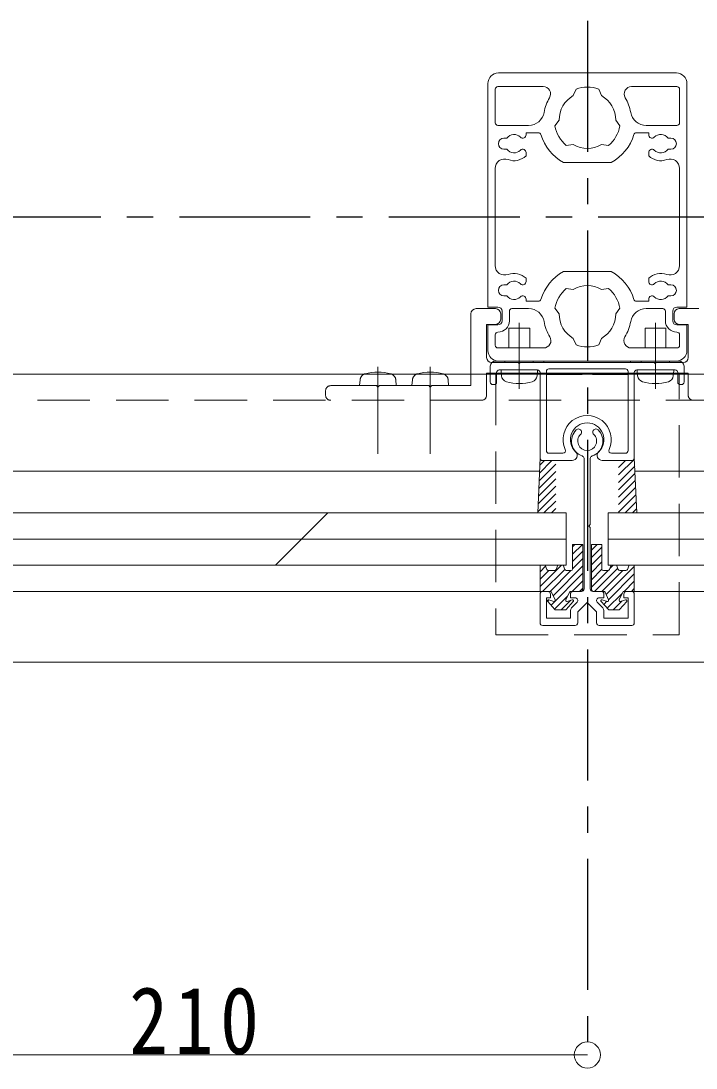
# Model space of a CAD drawing. Units: millimetres, scale not verified. Extents: x -1050 to 1050, y -742 to 742.
# Drawn here: x -110.2 to 18.8, y -414.3 to -214.4 of the extents above; entities that cross this region are included whole.
import ezdxf

# ---------------------------------------------------------------- set-up
doc = ezdxf.new("R2010")
doc.units = ezdxf.units.MM
doc.header["$LTSCALE"] = 5
doc.linetypes.add('CHAIN1', pattern=[8, 5, -1, 1, -1])
doc.linetypes.add('DASHED2', pattern=[3, 2, -1])
doc.layers.add('0-0_通り芯', color=7, linetype='CHAIN1')
for name, color, linetype, lineweight in [('0-3_寸法', 54, 'Continuous', 20), ('0-4_手摺部材', 92, 'Continuous', 20), ('0-7_ガラス', 6, 'Continuous', 20), ('0-8_その他', 11, 'Continuous', 20), ('0-A_支柱', 6, 'Continuous', 20), ('0-B_足元', 4, 'Continuous', 20)]:
    doc.layers.add(name, color=color, linetype=linetype, lineweight=lineweight)
doc.styles.add('ＭＳ ゴシック', font='')
doc.styles.get('ＭＳ ゴシック').set_extended_font_data('MS Gothic')

# ---------------------------------------------------------------- blocks, each defined once
blk = doc.blocks.new('dimension_origin')
at = {"color": 0, "linetype": 'Continuous', "lineweight": -2}
blk.add_circle((0, 0), 1.25, dxfattribs=at)

msp = doc.modelspace()

# ---------------------------------------------------------------- linework, layer by layer
at = {"layer": '0-0_通り芯'}
for p, q in [((-1.98, -214.355), (-1.98, -411.793)), ((905.098, -251.793), (-277.5, -251.793))]:
    msp.add_line(p, q, dxfattribs=at)
at = {"layer": '0-0_通り芯', "linetype": 'DASHED2'}
for p, q in [((-9.78, -281.793), (-20.48, -281.793)), ((16.52, -281.793), (5.82, -281.793))]:
    msp.add_line(p, q, dxfattribs=at)
at = {"layer": '0-0_通り芯', "linetype": 'Continuous'}
for p, q in [((-18.41, -281.793), (-19.28, -281.793)), ((-10.98, -281.793), (-11.55, -281.793)), ((5.82, -281.793), (-9.78, -281.793)), ((-9.78, -281.793), (-2.98, -281.793)), ((-0.98, -281.793), (5.82, -281.793)), ((7.59, -281.793), (7.02, -281.793)), ((15.32, -281.793), (14.45, -281.793)), ((17.27, -281.793), (16.52, -281.793))]:
    msp.add_line(p, q, dxfattribs=at)
at = {"layer": '0-3_寸法'}
msp.add_line((-151.98, -411.793), (-1.98, -411.793), dxfattribs=at)
at = {"layer": '0-4_手摺部材'}
for p, q in [((-23.23, -269.293), (-19.53, -269.293)), ((19.27, -269.293), (15.57, -269.293)), ((-24.23, -281.793), (-24.23, -270.293)), ((-18.53, -270.293), (-18.53, -271.293)), ((14.57, -270.293), (14.57, -271.293)), ((-19.53, -272.293), (-21.23, -272.293)), ((-21.23, -272.293), (-21.23, -278.593)), ((-16.98, -272.993), (-12.98, -272.993)), ((-16.98, -276.793), (-16.98, -272.993)), ((-12.98, -272.993), (-12.98, -276.793)), ((9.02, -272.993), (13.02, -272.993)), ((9.02, -276.793), (9.02, -272.993)), ((13.02, -272.993), (13.02, -276.793)), ((15.57, -272.293), (17.27, -272.293)), ((17.27, -272.293), (17.27, -278.593)), ((-20.23, -279.593), (16.27, -279.593)), ((-17.721, -279.293), (-19.521, -279.293)), ((-17.721, -279.293), (-17.721, -279.593)), ((-17.721, -279.593), (-15.221, -279.593)), ((-15.021, -279.793), (-15.221, -279.593)), ((-15.021, -279.793), (-14.821, -279.593)), ((-14.821, -279.593), (-12.321, -279.593)), ((-12.321, -279.293), (-10.321, -279.293)), ((-12.321, -279.593), (-12.321, -279.293)), ((-10.321, -279.293), (-10.321, -279.593)), ((-10.321, -279.593), (6.279, -279.593)), ((6.279, -279.293), (6.279, -279.593)), ((8.279, -279.293), (6.279, -279.293)), ((8.279, -279.593), (8.279, -279.293)), ((10.779, -279.593), (8.279, -279.593)), ((10.979, -279.793), (10.779, -279.593)), ((10.979, -279.793), (11.179, -279.593)), ((13.679, -279.593), (11.179, -279.593)), ((13.679, -279.293), (13.679, -279.593)), ((13.679, -279.293), (15.479, -279.293)), ((98.02, -281.793), (-181.98, -281.793)), ((-21.23, -281.593), (17.27, -281.593)), ((-21.23, -281.793), (-21.23, -281.593)), ((-20.521, -280.293), (-20.521, -283.293)), ((-19.321, -283.293), (-19.321, -281.493)), ((-18.821, -280.993), (-11.521, -280.993)), ((-11.48, -280.993), (-18.48, -280.993)), ((-11.021, -297.793), (-11.021, -281.493)), ((-9.821, -281.293), (-9.821, -296.393)), ((-9.321, -280.793), (5.279, -280.793)), ((5.779, -281.293), (5.779, -296.393)), ((6.979, -297.793), (6.979, -281.493)), ((14.779, -280.993), (7.479, -280.993)), ((14.52, -280.993), (7.52, -280.993)), ((15.279, -283.293), (15.279, -281.493)), ((16.479, -280.293), (16.479, -283.293)), ((17.27, -281.593), (17.27, -281.793)), ((-20.021, -283.793), (-19.821, -283.793)), ((15.979, -283.793), (15.779, -283.793)), ((-6.668, -296.893), (-9.321, -296.893)), ((-2.621, -297.898), (-2.621, -322.796)), ((-1.421, -297.898), (-1.421, -310.496)), ((2.627, -296.893), (5.279, -296.893)), ((-10.521, -298.293), (-4.891, -298.293)), ((6.479, -298.293), (0.85, -298.293)), ((-11.129, -300.293), (-200.48, -300.293)), ((98.02, -300.293), (7.088, -300.293)), ((-1.721, -310.796), (-1.421, -310.496)), ((-1.721, -310.796), (-1.421, -311.096)), ((-1.421, -311.096), (-1.421, -322.796)), ((-223.483, -323.296), (-11.021, -323.296)), ((-11.021, -323.796), (-11.021, -329.296)), ((-10.521, -323.296), (-9.521, -323.296)), ((-9.021, -323.796), (-9.021, -324.496)), ((-5.221, -323.796), (-5.221, -324.496)), ((-4.721, -323.296), (-3.121, -323.296)), ((0.679, -323.296), (-0.921, -323.296)), ((1.179, -323.796), (1.179, -324.496)), ((4.979, -323.796), (4.979, -324.496)), ((6.479, -323.296), (5.479, -323.296)), ((6.979, -323.296), (98.02, -323.296)), ((6.979, -323.796), (6.979, -329.296)), ((-9.821, -324.496), (-9.021, -324.496)), ((-5.221, -324.496), (-4.308, -324.496)), ((-4.811, -326.206), (-3.954, -325.349)), ((-3.821, -327.196), (-2.021, -325.396)), ((-0.221, -327.196), (-2.021, -325.396)), ((0.769, -326.206), (-0.087, -325.349)), ((1.179, -324.496), (0.266, -324.496)), ((5.779, -324.496), (4.979, -324.496)), ((-5.221, -327.196), (-5.221, -328.396)), ((-3.821, -327.196), (-3.821, -329.296)), ((-0.221, -327.196), (-0.221, -329.296)), ((1.179, -327.196), (1.179, -328.396)), ((-10.521, -329.796), (-4.321, -329.796)), ((6.479, -329.796), (0.279, -329.796)), ((98.02, -336.793), (-236.98, -336.793))]:
    msp.add_line(p, q, dxfattribs=at)
at = {"layer": '0-4_手摺部材', "linetype": 'CHAIN1'}
for p, q in [((-14.98, -271.993), (-14.98, -284.593)), ((11.02, -271.993), (11.02, -284.593)), ((-41.98, -280.393), (-41.98, -296.993)), ((-31.98, -280.393), (-31.98, -296.993))]:
    msp.add_line(p, q, dxfattribs=at)
at = {"layer": '0-4_手摺部材', "linetype": 'DASHED2'}
for p, q in [((-24.23, -283.993), (-24.23, -281.793)), ((-21.23, -285.793), (-21.23, -281.793)), ((17.27, -281.793), (17.27, -285.793)), ((-45.382, -282.874), (-45.48, -283.993)), ((-38.578, -282.874), (-38.48, -283.993)), ((-35.382, -282.874), (-35.48, -283.993)), ((-28.578, -282.874), (-28.48, -283.993)), ((-51.98, -285.793), (-51.98, -284.993)), ((-50.98, -283.993), (-42.28, -283.993)), ((-41.98, -284.293), (-42.28, -283.993)), ((-41.98, -284.293), (-41.68, -283.993)), ((-41.68, -283.993), (-32.28, -283.993)), ((-31.98, -284.293), (-32.28, -283.993)), ((-31.98, -284.293), (-31.68, -283.993)), ((-31.68, -283.993), (-24.23, -283.993)), ((98.02, -286.793), (-186.98, -286.793))]:
    msp.add_line(p, q, dxfattribs=at)
at = {"layer": '0-4_手摺部材'}
for points in [[(-18.382, -282.112), (-18.462, -281.193), (-18.48, -280.993)], [(-11.578, -282.112), (-11.497, -281.193), (-11.48, -280.993)], [(7.618, -282.112), (7.538, -281.193), (7.52, -280.993)], [(14.422, -282.112), (14.503, -281.193), (14.52, -280.993)], [(-9.821, -324.496), (-9.821, -328.396), (-5.221, -328.396)], [(5.779, -324.496), (5.779, -328.396), (1.179, -328.396)]]:
    msp.add_lwpolyline(points, dxfattribs=at)
for centre, radius, start, end in [((-23.23, -270.293), 1, 90, 180), ((-19.53, -270.293), 1, 0, 90), ((15.57, -270.293), 1, 90, 180), ((-19.53, -271.293), 1, 270, 360), ((15.57, -271.293), 1, 180, 270), ((-20.23, -278.593), 1, 180, 270), ((-19.521, -280.293), 1, 90, 180), ((15.479, -280.293), 1, 0, 90), ((16.27, -278.593), 1, 270, 360), ((-44.087, -282.987), 1.3, 105.88085, 113.31036), ((-41.98, -290.393), 9, 74.11915, 105.88085), ((-39.873, -282.987), 1.3, 66.68964, 74.11915), ((-34.087, -282.987), 1.3, 105.88085, 113.31036), ((-31.98, -290.393), 9, 74.11915, 105.88085), ((-29.873, -282.987), 1.3, 66.68964, 74.11915), ((-18.821, -281.493), 0.5, 90, 180), ((-11.521, -281.493), 0.5, 0, 90), ((-9.321, -281.293), 0.5, 90, 180), ((5.279, -281.293), 0.5, 0, 90), ((7.479, -281.493), 0.5, 90, 180), ((14.779, -281.493), 0.5, 0, 90), ((-20.021, -283.293), 0.5, 180, 270), ((-19.821, -283.293), 0.5, 270, 360), ((-17.087, -281.999), 1.3, 185, 254.11915), ((-14.98, -274.593), 9, 254.11915, 285.88085), ((-12.873, -281.999), 1.3, 285.88085, 355), ((8.913, -281.999), 1.3, 185, 254.11915), ((11.02, -274.593), 9, 254.11915, 285.88085), ((13.127, -281.999), 1.3, 285.88085, 355), ((15.779, -283.293), 0.5, 180, 270), ((15.979, -283.293), 0.5, 270, 360), ((-2.021, -294.293), 4.6, 335.68426, 204.31574), ((-2.021, -294.293), 3.2, 313.47607, 226.52393), ((-2.021, -294.576), 3, 134.47751, 251.6823), ((-3.702, -292.863), 0.6, 314.4775, 134.47751), ((-2.021, -294.576), 1.8, 134.4775, 45.52249), ((-2.021, -294.576), 3, 288.31769, 45.52249), ((-0.339, -292.863), 0.6, 45.52249, 225.52249), ((-10.521, -297.793), 0.5, 180, 270), ((-9.321, -296.393), 0.5, 180, 270), ((-6.668, -296.393), 0.5, 270, 24.31574), ((-4.891, -297.321), 0.972, 270, 46.52393), ((-3.121, -297.898), 0.5, 0, 71.6823), ((-0.921, -297.898), 0.5, 108.31769, 180), ((0.85, -297.321), 0.972, 133.47607, 270), ((2.627, -296.393), 0.5, 155.68426, 270), ((5.279, -296.393), 0.5, 270, 360), ((6.479, -297.793), 0.5, 270, 360), ((-10.521, -323.796), 0.5, 90, 180), ((-9.521, -323.796), 0.5, 0, 90), ((-4.721, -323.796), 0.5, 90, 180), ((-3.121, -322.796), 0.5, 270, 360), ((-0.921, -322.796), 0.5, 180, 270), ((0.679, -323.796), 0.5, 0, 90), ((5.479, -323.796), 0.5, 90, 180), ((6.479, -323.796), 0.5, 0, 90), ((-4.308, -324.996), 0.5, 315, 90), ((0.266, -324.996), 0.5, 90, 225), ((-3.821, -327.196), 1.4, 135, 180), ((-0.221, -327.196), 1.4, 0, 45), ((-10.521, -329.296), 0.5, 180, 270), ((-4.321, -329.296), 0.5, 270, 360), ((0.279, -329.296), 0.5, 180, 270), ((6.479, -329.296), 0.5, 270, 360)]:
    msp.add_arc(centre, radius, start, end, dxfattribs=at)
at = {"layer": '0-4_手摺部材', "linetype": 'DASHED2'}
for centre, radius, start, end in [((-44.087, -282.987), 1.3, 113.31036, 175), ((-39.873, -282.987), 1.3, 5, 66.68964), ((-34.087, -282.987), 1.3, 113.31036, 175), ((-29.873, -282.987), 1.3, 5, 66.68964), ((-50.98, -284.993), 1, 90, 180), ((-50.98, -285.793), 1, 180, 270), ((-22.23, -285.793), 1, 270, 360), ((18.27, -285.793), 1, 180, 270)]:
    msp.add_arc(centre, radius, start, end, dxfattribs=at)
at = {"layer": '0-7_ガラス'}
for p, q in [((-218.483, -308.296), (-6.021, -308.296)), ((-61.564, -318.296), (-51.564, -308.296)), ((-6.021, -318.296), (-6.021, -308.296)), ((1.979, -318.296), (1.979, -308.296)), ((1.979, -308.296), (98.02, -308.296)), ((-6.021, -313.296), (-218.483, -313.296)), ((98.02, -313.296), (1.979, -313.296)), ((-218.483, -318.296), (-6.021, -318.296)), ((98.02, -318.296), (1.979, -318.296))]:
    msp.add_line(p, q, dxfattribs=at)
at = {"layer": '0-8_その他'}
for p, q in [((-11.021, -297.793), (-11.477, -308.296)), ((6.979, -297.793), (7.436, -308.296)), ((-11.21, -302.154), (-8.021, -298.965)), ((-11.146, -300.676), (-8.763, -298.293)), ((-11.082, -299.197), (-10.177, -298.293)), ((3.979, -301.05), (6.99, -298.04)), ((3.979, -299.636), (5.323, -298.293)), ((3.979, -302.465), (7.049, -299.395)), ((-11.339, -305.111), (-8.021, -301.793)), ((-11.274, -303.633), (-8.021, -300.379)), ((3.979, -303.879), (7.108, -300.75)), ((-11.403, -306.59), (-8.021, -303.207)), ((3.979, -305.293), (7.167, -302.105)), ((3.979, -306.707), (7.226, -303.461)), ((-11.467, -308.068), (-8.021, -304.621)), ((3.979, -308.121), (7.285, -304.816)), ((-10.281, -308.296), (-8.021, -306.036)), ((-8.866, -308.296), (-8.021, -307.45)), ((5.219, -308.296), (7.344, -306.171)), ((6.634, -308.296), (7.403, -307.527)), ((-2.821, -314.296), (-4.821, -314.296)), ((-4.821, -314.296), (-4.821, -318.996)), ((-4.821, -316.171), (-2.945, -314.296)), ((-4.821, -314.757), (-4.359, -314.296)), ((-4.821, -317.585), (-2.821, -315.585)), ((-2.821, -314.296), (-2.821, -322.796)), ((-1.221, -314.296), (0.779, -314.296)), ((-1.221, -314.296), (-1.221, -322.796)), ((-1.221, -315.399), (-0.117, -314.296)), ((-1.221, -316.814), (0.779, -314.814)), ((0.779, -314.296), (0.779, -318.996)), ((-4.821, -318.999), (-2.821, -316.999)), ((-1.221, -318.228), (0.779, -316.228)), ((-1.221, -319.642), (0.779, -317.642)), ((-11.021, -318.296), (-11.021, -323.296)), ((-10.021, -318.296), (-11.021, -318.296)), ((-11.021, -322.371), (-6.945, -318.296)), ((-11.021, -319.542), (-9.95, -318.472)), ((-11.021, -320.957), (-9.359, -319.296)), ((-10.531, -323.296), (-6.309, -319.074)), ((-9.696, -319.107), (-10.021, -318.296)), ((-8.224, -319.296), (-9.417, -319.296)), ((-9.117, -323.296), (-5.117, -319.296)), ((-8.922, -325.929), (-2.821, -319.828)), ((-8.507, -324.1), (-2.821, -318.414)), ((-7.621, -318.296), (-7.945, -319.107)), ((-6.621, -318.296), (-7.621, -318.296)), ((-6.296, -319.107), (-6.621, -318.296)), ((-5.121, -319.296), (-6.017, -319.296)), ((-1.221, -321.056), (0.785, -319.051)), ((-1.221, -322.47), (1.954, -319.296)), ((-0.632, -323.296), (3.805, -318.859)), ((0.783, -323.296), (4.783, -319.296)), ((1.079, -319.296), (1.976, -319.296)), ((1.6, -323.893), (6.979, -318.513)), ((2.255, -319.107), (2.579, -318.296)), ((2.33, -318.92), (2.954, -318.296)), ((2.579, -318.296), (3.579, -318.296)), ((3.579, -318.296), (3.904, -319.107)), ((4.183, -319.296), (5.376, -319.296)), ((5.655, -319.107), (5.979, -318.296)), ((5.979, -318.296), (6.979, -318.296)), ((6.979, -318.296), (6.979, -323.296)), ((-4.874, -323.296), (-2.821, -321.242)), ((2.04, -324.866), (6.979, -319.927)), ((5.025, -323.296), (6.979, -321.341)), ((-9, -323.296), (-11.021, -323.296)), ((-8.817, -323.413), (-8.138, -324.913)), ((-5.424, -323.413), (-6.103, -324.913)), ((-3.321, -323.296), (-5.242, -323.296)), ((-3.46, -323.296), (-2.821, -322.656)), ((-0.721, -323.296), (1.2, -323.296)), ((1.383, -323.413), (2.062, -324.913)), ((1.813, -326.508), (4.667, -323.654)), ((4.776, -323.413), (4.097, -324.913)), ((4.958, -323.296), (6.979, -323.296)), ((6.44, -323.296), (6.979, -322.756)), ((-9.597, -325.19), (-9.323, -324.916)), ((-8.18, -326.731), (-9.567, -325.231)), ((-9.365, -324.903), (-8.376, -325.188)), ((-8.242, -326.664), (-5.781, -324.203)), ((-6.96, -326.796), (-5.145, -324.981)), ((-6.061, -326.731), (-4.674, -325.231)), ((-4.876, -324.903), (-5.865, -325.188)), ((2.02, -326.731), (0.633, -325.231)), ((0.835, -324.903), (1.824, -325.188)), ((1.134, -325.773), (1.742, -325.164)), ((2.94, -326.796), (4.633, -325.102)), ((4.139, -326.731), (5.526, -325.231)), ((5.324, -324.903), (4.335, -325.188)), ((-8.033, -326.796), (-6.208, -326.796)), ((3.992, -326.796), (2.167, -326.796))]:
    msp.add_line(p, q, dxfattribs=at)
for centre, radius, start, end in [((-9.417, -318.996), 0.3, 201.80141, 270), ((-8.224, -318.996), 0.3, 270, 338.19859), ((-6.017, -318.996), 0.3, 201.80141, 270), ((-5.121, -318.996), 0.3, 270, 360), ((1.079, -318.996), 0.3, 180, 270), ((1.976, -318.996), 0.3, 270, 338.19859), ((4.183, -318.996), 0.3, 201.80141, 270), ((5.376, -318.996), 0.3, 270, 338.19859), ((-9, -323.496), 0.2, 24.35477, 90), ((-5.242, -323.496), 0.2, 90, 155.64523), ((-3.321, -322.796), 0.5, 270, 360), ((-0.721, -322.796), 0.5, 180, 270), ((1.2, -323.496), 0.2, 24.35477, 90), ((4.958, -323.496), 0.2, 90, 155.64523), ((-9.421, -325.096), 0.2, 73.96257, 222.76769), ((-8.321, -324.996), 0.2, 253.96257, 24.35477), ((-5.921, -324.996), 0.2, 155.64523, 286.03743), ((-4.821, -325.096), 0.2, 317.23231, 106.03743), ((0.779, -325.096), 0.2, 73.96257, 222.76769), ((1.879, -324.996), 0.2, 253.96257, 24.35477), ((4.279, -324.996), 0.2, 155.64523, 286.03743), ((5.379, -325.096), 0.2, 317.23231, 106.03743), ((-8.033, -326.596), 0.2, 222.76769, 270), ((-6.208, -326.596), 0.2, 270, 317.23231), ((2.167, -326.596), 0.2, 222.76769, 270), ((3.992, -326.596), 0.2, 270, 317.23231)]:
    msp.add_arc(centre, radius, start, end, dxfattribs=at)
at = {"layer": '0-A_支柱'}
for p, q in [((15.02, -224.293), (-18.98, -224.293)), ((-20.98, -226.293), (-20.98, -268.993)), ((-19.58, -227.393), (-19.58, -233.793)), ((-19.08, -226.893), (-10.408, -226.893)), ((-4.68, -228.616), (-4.135, -227.373)), ((0.175, -227.373), (0.72, -228.616)), ((6.449, -226.893), (15.12, -226.893)), ((15.62, -227.393), (15.62, -233.793)), ((17.02, -268.993), (17.02, -226.293)), ((-7.38, -233.293), (-8.184, -234.387)), ((3.42, -233.293), (4.224, -234.387)), ((-19.08, -234.293), (-13.203, -234.293)), ((-13.68, -235.693), (-11.341, -235.693)), ((-13.68, -235.693), (-13.68, -236.103)), ((9.72, -235.693), (7.381, -235.693)), ((15.12, -234.293), (9.243, -234.293)), ((9.72, -235.693), (9.72, -236.103)), ((-17.38, -236.743), (-17.93, -236.743)), ((13.42, -236.743), (13.97, -236.743)), ((-17.38, -238.843), (-17.93, -238.843)), ((-13.68, -239.483), (-13.68, -240.089)), ((-4.68, -237.969), (-6.03, -238.119)), ((0.72, -237.969), (2.07, -238.119)), ((9.72, -239.483), (9.72, -240.089)), ((13.42, -238.843), (13.97, -238.843)), ((-6.549, -241.393), (2.589, -241.393)), ((-19.58, -242.511), (-19.58, -261.075)), ((15.62, -242.511), (15.62, -261.075)), ((-13.68, -264.103), (-13.68, -263.497)), ((-6.549, -262.193), (2.589, -262.193)), ((9.72, -264.103), (9.72, -263.497)), ((-17.38, -264.743), (-17.93, -264.743)), ((-4.68, -265.616), (-6.03, -265.467)), ((0.72, -265.616), (2.07, -265.467)), ((13.42, -264.743), (13.97, -264.743)), ((-17.38, -266.843), (-17.93, -266.843)), ((-13.68, -267.893), (-13.68, -267.483)), ((-13.68, -267.893), (-11.341, -267.893)), ((9.72, -267.893), (7.381, -267.893)), ((9.72, -267.893), (9.72, -267.483)), ((13.42, -266.843), (13.97, -266.843)), ((-20.98, -268.993), (-19.08, -268.993)), ((-18.28, -269.793), (-18.28, -271.593)), ((-16.88, -269.793), (-16.88, -271.593)), ((-16.38, -269.293), (-13.203, -269.293)), ((-7.38, -270.293), (-8.184, -269.199)), ((3.42, -270.293), (4.224, -269.199)), ((12.42, -269.293), (9.243, -269.293)), ((12.92, -269.793), (12.92, -271.593)), ((14.32, -269.793), (14.32, -271.593)), ((17.02, -268.993), (15.12, -268.993)), ((-20.98, -272.393), (-20.98, -277.293)), ((-20.98, -272.393), (-19.08, -272.393)), ((17.02, -272.393), (15.12, -272.393)), ((17.02, -277.293), (17.02, -272.393)), ((-19.58, -274.293), (-19.58, -276.293)), ((-4.68, -274.969), (-4.135, -276.213)), ((0.175, -276.213), (0.72, -274.969)), ((15.62, -274.293), (15.62, -276.293)), ((-19.08, -276.793), (-10.348, -276.793)), ((15.12, -276.793), (6.388, -276.793)), ((-18.98, -279.293), (15.02, -279.293))]:
    msp.add_line(p, q, dxfattribs=at)
for centre, radius, start, end in [((-18.98, -226.293), 2, 90, 180), ((15.02, -226.293), 2, 0, 90), ((-19.08, -227.393), 0.5, 90, 180), ((-10.408, -228.293), 1.4, 329.32257, 90), ((-1.98, -233.293), 6.3, 70, 110.00001), ((6.449, -228.293), 1.4, 90, 210.67743), ((15.12, -227.393), 0.5, 0, 90), ((-1.98, -233.293), 8.4, 149.32257, 169.89582), ((-1.98, -233.293), 5.4, 120.00001, 180), ((-1.98, -233.293), 5.4, 360, 60), ((-1.98, -233.293), 8.4, 10.10418, 30.67743), ((-13.203, -231.293), 3, 270, 349.89582), ((9.243, -231.293), 3, 190.10418, 270), ((-19.08, -233.793), 0.5, 180, 270), ((15.12, -233.793), 0.5, 270, 360), ((-11.341, -236.193), 0.5, 17.21261, 90), ((-1.98, -233.293), 6.3, 190, 230), ((-1.98, -233.293), 6.3, 310, 350), ((7.381, -236.193), 0.5, 90, 162.78739), ((-17.93, -237.793), 1.05, 90, 270), ((-15.98, -237.793), 1.75, 45.30802, 143.1301), ((-14.308, -236.103), 0.628, 225.30802, 360), ((-1.98, -233.293), 9.3, 197.21261, 240.57129), ((-1.98, -233.293), 9.3, 299.42871, 342.78739), ((10.348, -236.103), 0.628, 180, 314.69198), ((12.02, -237.793), 1.75, 36.8699, 134.69198), ((13.97, -237.793), 1.05, 270, 90), ((-15.98, -237.793), 1.75, 216.8699, 314.69196), ((-14.308, -239.483), 0.628, 0, 134.69196), ((-1.98, -233.293), 5.4, 240, 300), ((10.348, -239.483), 0.628, 45.30804, 180), ((12.02, -237.793), 1.75, 225.30804, 323.1301), ((-17.78, -242.511), 1.8, 69.11854, 180), ((-15.98, -237.793), 3.25, 249.11854, 315.04746), ((12.02, -237.793), 3.25, 224.95254, 290.88146), ((13.82, -242.511), 1.8, 0, 110.88146), ((-17.78, -261.075), 1.8, 180, 290.88146), ((13.82, -261.075), 1.8, 249.11854, 360), ((-15.98, -265.793), 3.25, 44.95254, 110.88146), ((-1.98, -270.293), 9.3, 119.42871, 162.78739), ((-1.98, -270.293), 9.3, 17.21261, 60.57129), ((12.02, -265.793), 3.25, 69.11854, 135.04746), ((-17.93, -265.793), 1.05, 90, 270), ((-15.98, -265.793), 1.75, 45.30804, 143.1301), ((-14.308, -264.103), 0.628, 225.30804, 360), ((-1.98, -270.293), 6.3, 130, 170), ((-1.98, -270.293), 5.4, 60, 120), ((-1.98, -270.293), 6.3, 10, 50), ((10.348, -264.103), 0.628, 180, 314.69196), ((12.02, -265.793), 1.75, 36.8699, 134.69196), ((13.97, -265.793), 1.05, 270, 90), ((-15.98, -265.793), 1.75, 216.8699, 314.69198), ((-14.308, -267.483), 0.628, 0, 134.69198), ((-11.341, -267.393), 0.5, 270, 342.78739), ((7.381, -267.393), 0.5, 197.21261, 270), ((10.348, -267.483), 0.628, 45.30802, 180), ((12.02, -265.793), 1.75, 225.30802, 323.1301), ((-19.08, -269.793), 0.8, 0, 90), ((-16.38, -269.793), 0.5, 90, 180), ((-13.203, -272.293), 3, 10.10418, 90), ((9.243, -272.293), 3, 90, 169.89582), ((12.42, -269.793), 0.5, 0, 90), ((15.12, -269.793), 0.8, 90, 180), ((-19.08, -271.593), 2.2, 270, 360), ((-19.08, -271.593), 0.8, 270, 360), ((-1.98, -270.293), 8.4, 190.10418, 211.35964), ((-1.98, -270.293), 5.4, 180, 239.99999), ((-1.98, -270.293), 5.4, 300, 0), ((-1.98, -270.293), 8.4, 328.64036, 349.89582), ((15.12, -271.593), 2.2, 180, 270), ((15.12, -271.593), 0.8, 180, 270), ((-19.08, -274.293), 0.5, 90, 180), ((15.12, -274.293), 0.5, 0, 90), ((-10.348, -275.393), 1.4, 270, 31.35964), ((6.388, -275.393), 1.4, 148.64036, 270), ((-18.98, -277.293), 2, 180, 270), ((-19.08, -276.293), 0.5, 180, 270), ((-1.98, -270.293), 6.3, 249.99999, 290), ((15.02, -277.293), 2, 270, 360), ((15.12, -276.293), 0.5, 270, 360)]:
    msp.add_arc(centre, radius, start, end, dxfattribs=at)
at = {"layer": '0-B_足元', "linetype": 'DASHED2'}
msp.add_lwpolyline([(-19.48, -281.543), (-19.48, -331.543), (15.52, -331.543), (15.52, -281.543)], dxfattribs=at)

# ---------------------------------------------------------------- block references
at = {"layer": '0-3_寸法', "xscale": 2, "yscale": 2}
msp.add_blockref('dimension_origin', (-1.98, -411.793), dxfattribs=at)

# ---------------------------------------------------------------- texts
at = {"layer": '0-3_寸法', "insert": (-89.48, -411.793), "char_height": 12.83, "attachment_point": 7, "style": 'ＭＳ ゴシック'}
msp.add_mtext('\\T1.17;\\W0.85;210', dxfattribs=at)

doc.saveas('drawing.dxf')
